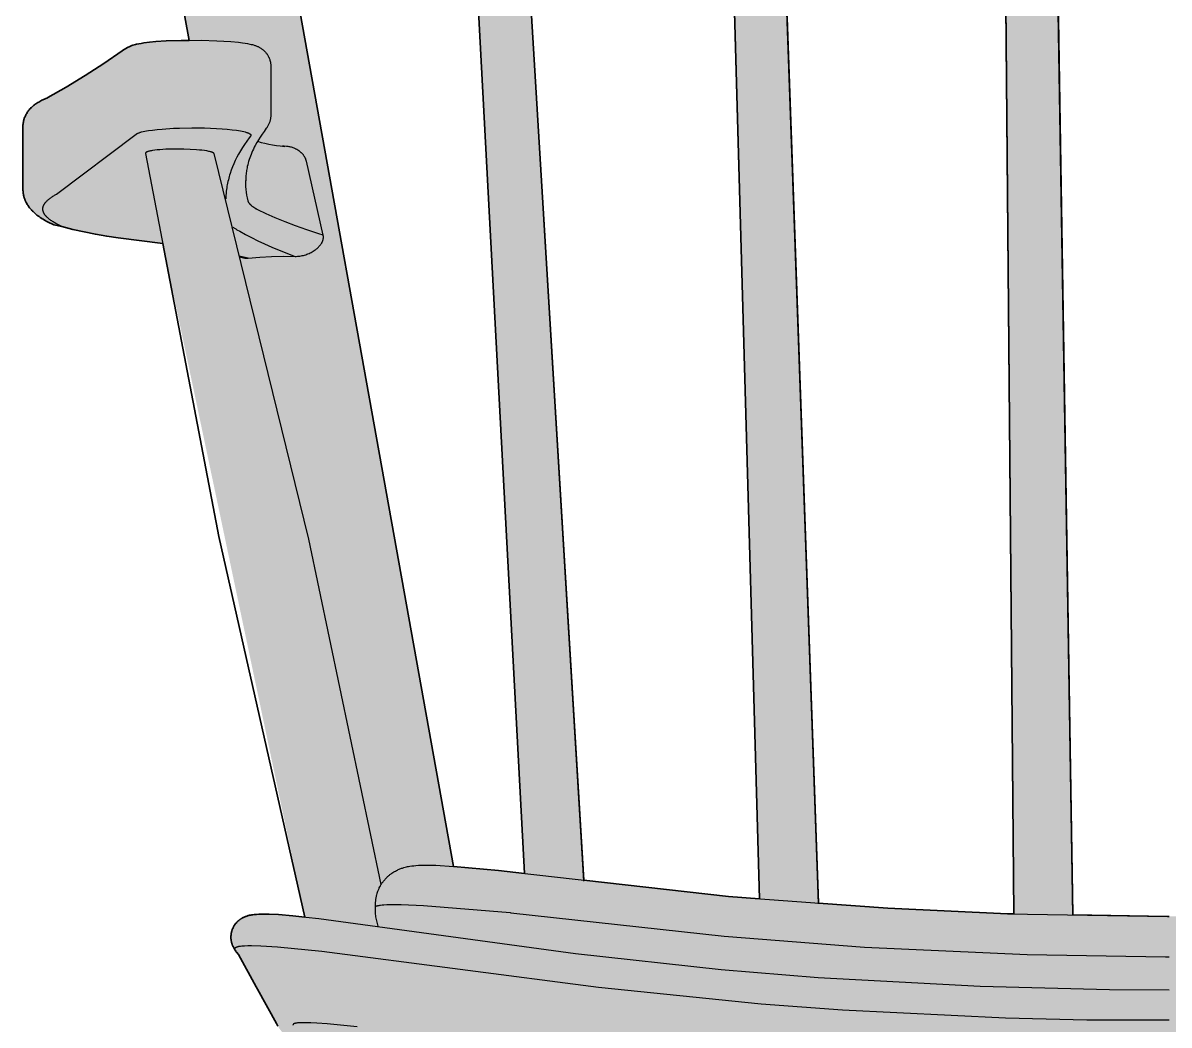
# Model space of a CAD drawing. Header units: millimetres. Extents: x 0 to 1796, y -889 to 872.
# Drawn here: x 119.2 to 407, y 435.8 to 687.4 of the extents above; entities that cross this region are included whole.
import ezdxf

# ---------------------------------------------------------------- set-up
doc = ezdxf.new("R2010")
doc.units = ezdxf.units.MM
doc.layers.add('Blocks', color=7, linetype='Continuous')
doc.layers.add('Blocks$Fill', color=7, linetype='Continuous', true_color=0xffffff)
doc.layers.add('Blocks$Inner', color=7, linetype='Continuous', lineweight=25, true_color=0x007f00)
doc.layers.add('Blocks$Outline', color=7, linetype='Continuous', lineweight=35, true_color=0xff3f3f)

# ---------------------------------------------------------------- blocks, each defined once
blk = doc.blocks.new('J-Series 42 Dining Chair Front')
at = {"layer": 'Blocks$Fill'}
h = blk.add_hatch(color=256, dxfattribs=at)
h.paths.add_polyline_path([(160.93, 683.06), (155.11, 682.9), (152.51, 682.73), (150.96, 682.58), (149.54, 682.4), (148.89, 682.3), (148.28, 682.19), (147.68, 682.07), (147.39, 682), (147.09, 681.92), (146.79, 681.83), (146.49, 681.73), (146.33, 681.68), (146.16, 681.62), (145.99, 681.55), (145.82, 681.47), (145.63, 681.38), (145.42, 681.28), (145.32, 681.22), (145.21, 681.16), (144.38, 680.66), (144.06, 680.45), (134.77, 674.23), (130, 671.32), (125.39, 668.67), (125.31, 668.64), (124.74, 668.4), (124.19, 668.14), (123.92, 668.01), (123.66, 667.87), (123.39, 667.73), (123.13, 667.58), (122.87, 667.42), (122.61, 667.25), (122.41, 667.12), (122.25, 667), (122.09, 666.89), (121.83, 666.68), (121.71, 666.58), (121.58, 666.47), (121.38, 666.29), (121.27, 666.19), (121.17, 666.09), (121.07, 665.98), (120.97, 665.88), (120.85, 665.75), (120.73, 665.61), (120.65, 665.51), (120.57, 665.41), (120.45, 665.25), (120.33, 665.08), (120.21, 664.91), (120.1, 664.73), (119.99, 664.54), (119.88, 664.35), (119.78, 664.15), (119.73, 664.04), (119.69, 663.94), (119.63, 663.79), (119.57, 663.65), (119.51, 663.5), (119.46, 663.34), (119.41, 663.19), (119.37, 663.03), (119.33, 662.87), (119.29, 662.71), (119.26, 662.54), (119.23, 662.37), (119.21, 662.21), (119.19, 662.04), (119.17, 661.88), (119.16, 661.73), (119.16, 661.57), (119.16, 661.42), (119.16, 645.5), (119.17, 645.32), (119.18, 645.16), (119.19, 645.02), (119.2, 644.88), (119.22, 644.73), (119.24, 644.58), (119.27, 644.44), (119.3, 644.29), (119.32, 644.15), (119.38, 643.93), (119.42, 643.76), (119.47, 643.6), (119.51, 643.46), (119.56, 643.33), (119.6, 643.2), (119.65, 643.07), (119.71, 642.93), (119.76, 642.81), (119.82, 642.68), (119.88, 642.54), (119.99, 642.31), (120.11, 642.1), (120.24, 641.87), (120.38, 641.66), (120.52, 641.45), (120.66, 641.25), (120.81, 641.05), (120.96, 640.86), (121.11, 640.68), (121.27, 640.5), (121.42, 640.33), (121.55, 640.2), (121.69, 640.06), (121.87, 639.89), (122.05, 639.72), (122.23, 639.56), (122.42, 639.41), (122.67, 639.2), (122.94, 639), (123.2, 638.8), (123.47, 638.61), (123.66, 638.49), (124.03, 638.25), (124.22, 638.13), (124.6, 637.91), (125.19, 637.58), (125.8, 637.26), (126.44, 636.96), (126.92, 636.74), (128.92, 636.36), (134.54, 634.95), (137.37, 634.37), (140.22, 633.88), (143.09, 633.47), (154.29, 632.03), (189.97, 462.94), (183.36, 463.54), (181.03, 463.65), (179.66, 463.67), (179.03, 463.67), (178.43, 463.65), (177.84, 463.62), (177.46, 463.59), (177.26, 463.57), (176.88, 463.52), (176.68, 463.49), (176.38, 463.44), (176.22, 463.41), (176.06, 463.37), (175.9, 463.34), (175.73, 463.29), (175.55, 463.24), (175.37, 463.18), (175.17, 463.11), (175.01, 463.05), (174.85, 462.99), (174.7, 462.93), (174.55, 462.85), (174.44, 462.8), (174.33, 462.74), (174.21, 462.68), (174.1, 462.61), (173.98, 462.54), (173.86, 462.46), (173.72, 462.36), (173.61, 462.29), (173.53, 462.23), (173.45, 462.16), (173.37, 462.1), (173.22, 461.97), (173.09, 461.85), (172.96, 461.72), (172.86, 461.62), (172.77, 461.51), (172.67, 461.4), (172.58, 461.29), (172.48, 461.17), (172.39, 461.04), (172.3, 460.91), (172.22, 460.78), (172.14, 460.65), (172.06, 460.51), (171.99, 460.38), (171.92, 460.24), (171.86, 460.1), (171.8, 459.96), (171.74, 459.81), (171.69, 459.67), (171.65, 459.55), (171.6, 459.38), (171.56, 459.22), (171.52, 459.05), (171.49, 458.93), (171.47, 458.81), (171.45, 458.69), (171.44, 458.56), (171.42, 458.38), (171.41, 458.2), (171.4, 458.07), (171.4, 457.93), (171.4, 457.8), (171.4, 457.67), (171.41, 457.5), (171.43, 457.34), (171.44, 457.27), (171.45, 457.14), (171.47, 457.02), (171.49, 456.9), (171.52, 456.78), (171.55, 456.64), (171.58, 456.51), (171.61, 456.39), (171.65, 456.28), (171.7, 456.11), (171.75, 455.98), (171.79, 455.87), (171.83, 455.76), (171.88, 455.65), (171.93, 455.54), (172.01, 455.37), (172.09, 455.22), (172.14, 455.11), (172.2, 455.01), (172.29, 454.86), (172.37, 454.73), (172.45, 454.61), (172.62, 454.37), (172.71, 454.23), (172.78, 454.14), (173.26, 453.53), (177.71, 445.41), (178.1, 444.8), (182.81, 436.23), (183.22, 435.51), (183.43, 435.16), (183.55, 434.98), (183.61, 434.9), (198.06, 415.72), (198.16, 415.59), (198.27, 415.47), (198.38, 415.35), (198.49, 415.23), (198.61, 415.12), (198.73, 415.01), (198.85, 414.91), (198.98, 414.81), (199.11, 414.72), (199.24, 414.63), (199.38, 414.54), (199.78, 414.31), (200.08, 414.15), (200.4, 413.99), (200.75, 413.83), (201.13, 413.66), (201.53, 413.48), (202.42, 413.13), (203.41, 412.76), (204.5, 412.38), (206.95, 411.58), (212, 410.12), (157.11, 0), (216.31, 0), (235.21, 147.46), (407.02, 144.7), (578.83, 147.46), (597.73, 0), (656.94, 0), (631.07, 215.73), (602.04, 410.12), (609.54, 412.38), (610.63, 412.76), (611.62, 413.13), (612.51, 413.48), (612.92, 413.66), (613.3, 413.83), (613.65, 413.99), (613.97, 414.15), (614.26, 414.31), (614.66, 414.54), (614.8, 414.63), (614.93, 414.72), (615.06, 414.81), (615.19, 414.91), (615.32, 415.01), (615.44, 415.12), (615.55, 415.23), (615.67, 415.35), (615.78, 415.47), (615.88, 415.59), (615.98, 415.72), (630.36, 434.81), (630.49, 434.98), (630.61, 435.16), (630.82, 435.51), (631.24, 436.23), (635.94, 444.8), (636.33, 445.41), (640.78, 453.53), (641.33, 454.23), (641.39, 454.33), (641.42, 454.37), (641.59, 454.61), (641.67, 454.73), (641.75, 454.86), (641.84, 455.01), (641.9, 455.11), (641.96, 455.22), (642.04, 455.37), (642.12, 455.54), (642.16, 455.65), (642.21, 455.76), (642.25, 455.87), (642.3, 455.98), (642.34, 456.11), (642.4, 456.28), (642.43, 456.39), (642.46, 456.51), (642.49, 456.64), (642.53, 456.78), (642.55, 456.9), (642.57, 457.02), (642.59, 457.14), (642.61, 457.27), (642.61, 457.34), (642.63, 457.5), (642.64, 457.67), (642.64, 457.8), (642.64, 457.93), (642.64, 458.07), (642.64, 458.2), (642.62, 458.38), (642.61, 458.56), (642.59, 458.69), (642.57, 458.81), (642.55, 458.93), (642.52, 459.05), (642.49, 459.22), (642.44, 459.38), (642.39, 459.55), (642.35, 459.67), (642.3, 459.81), (642.25, 459.96), (642.19, 460.1), (642.12, 460.24), (642.05, 460.38), (641.98, 460.51), (641.91, 460.65), (641.83, 460.78), (641.74, 460.91), (641.65, 461.04), (641.56, 461.17), (641.47, 461.29), (641.37, 461.4), (641.28, 461.51), (641.18, 461.62), (641.08, 461.72), (640.95, 461.85), (640.82, 461.97), (640.67, 462.1), (640.59, 462.16), (640.51, 462.23), (640.43, 462.29), (640.32, 462.36), (640.19, 462.46), (640.07, 462.54), (639.95, 462.61), (639.83, 462.68), (639.72, 462.74), (639.6, 462.8), (639.49, 462.85), (639.34, 462.93), (639.19, 462.99), (639.03, 463.05), (638.88, 463.11), (638.67, 463.18), (638.49, 463.24), (638.31, 463.29), (638.14, 463.34), (637.98, 463.37), (637.82, 463.41), (637.67, 463.44), (637.36, 463.49), (637.16, 463.52), (636.78, 463.57), (636.59, 463.59), (636.2, 463.62), (635.62, 463.65), (635.01, 463.67), (634.38, 463.67), (633.01, 463.65), (630.68, 463.54), (627.07, 463.25), (624.07, 462.94), (659.75, 632.03), (673.82, 633.88), (676.67, 634.37), (679.51, 634.95), (682.32, 635.61), (685.12, 636.36), (687.13, 636.74), (687.61, 636.96), (688.24, 637.26), (688.85, 637.58), (689.44, 637.91), (689.83, 638.13), (690.02, 638.25), (690.39, 638.49), (690.57, 638.61), (690.84, 638.8), (691.11, 639), (691.37, 639.2), (691.63, 639.41), (691.81, 639.56), (691.99, 639.72), (692.18, 639.89), (692.35, 640.06), (692.49, 640.2), (692.62, 640.33), (692.78, 640.5), (692.93, 640.68), (693.09, 640.86), (693.24, 641.05), (693.38, 641.25), (693.53, 641.45), (693.67, 641.66), (693.8, 641.87), (693.93, 642.1), (694.05, 642.31), (694.16, 642.54), (694.23, 642.68), (694.28, 642.81), (694.33, 642.93), (694.39, 643.07), (694.44, 643.2), (694.49, 643.33), (694.53, 643.46), (694.57, 643.6), (694.62, 643.76), (694.67, 643.93), (694.72, 644.15), (694.75, 644.29), (694.78, 644.44), (694.8, 644.58), (694.82, 644.73), (694.84, 644.88), (694.86, 645.02), (694.87, 645.16), (694.88, 645.32), (694.88, 645.5), (694.89, 645.68), (694.88, 661.57), (694.88, 661.73), (694.87, 661.88), (694.86, 662.04), (694.84, 662.21), (694.81, 662.37), (694.78, 662.54), (694.75, 662.71), (694.71, 662.87), (694.67, 663.03), (694.63, 663.19), (694.58, 663.34), (694.53, 663.5), (694.47, 663.65), (694.42, 663.79), (694.36, 663.94), (694.31, 664.04), (694.26, 664.15), (694.16, 664.35), (694.05, 664.54), (693.94, 664.73), (693.83, 664.91), (693.71, 665.08), (693.6, 665.25), (693.47, 665.41), (693.39, 665.51), (693.31, 665.61), (693.19, 665.75), (693.07, 665.88), (692.97, 665.98), (692.87, 666.09), (692.77, 666.19), (692.67, 666.29), (692.46, 666.47), (692.34, 666.58), (692.21, 666.68), (691.95, 666.89), (691.79, 667), (691.63, 667.12), (691.43, 667.25), (691.18, 667.42), (690.91, 667.58), (690.65, 667.73), (690.39, 667.87), (690.12, 668.01), (689.85, 668.14), (689.3, 668.4), (688.74, 668.64), (688.65, 668.67), (684.05, 671.32), (679.27, 674.23), (674.59, 677.28), (669.67, 680.66), (668.91, 681.11), (668.73, 681.22), (668.62, 681.28), (668.42, 681.38), (668.23, 681.47), (668.05, 681.55), (667.88, 681.62), (667.72, 681.68), (667.56, 681.73), (667.25, 681.83), (666.95, 681.92), (666.66, 682), (666.36, 682.07), (665.77, 682.19), (665.15, 682.3), (664.5, 682.4), (663.09, 682.58), (661.53, 682.73), (658.93, 682.9), (655.13, 683.05), (653.11, 683.06), (669.48, 772.15), (685.77, 864.48), (685.79, 864.64), (685.79, 864.67), (685.79, 864.69), (685.79, 864.71), (685.78, 864.73), (685.78, 864.76), (685.78, 864.78), (685.78, 864.8), (685.77, 864.83), (685.77, 864.85), (685.76, 864.87), (685.76, 864.9), (685.75, 864.92), (685.74, 864.95), (685.74, 864.97), (685.73, 864.99), (685.72, 865.02), (685.71, 865.04), (685.7, 865.07), (685.69, 865.09), (685.68, 865.11), (685.66, 865.16), (685.63, 865.21), (685.61, 865.26), (685.58, 865.31), (685.55, 865.36), (685.51, 865.41), (685.48, 865.46), (685.44, 865.51), (685.4, 865.56), (685.36, 865.61), (685.31, 865.66), (685.27, 865.72), (685.22, 865.77), (685.17, 865.82), (685.12, 865.87), (685.06, 865.92), (684.95, 866.03), (684.83, 866.13), (684.7, 866.24), (684.56, 866.34), (684.41, 866.45), (684.26, 866.56), (684.1, 866.66), (683.85, 866.82), (683.59, 866.97), (683.59, 866.97), (683.29, 867.14), (681.58, 868.04), (680.55, 868.53), (679.5, 868.98), (678.44, 869.4), (677.36, 869.78), (676.28, 870.13), (675.18, 870.45), (674.07, 870.72), (672.96, 870.96), (671.84, 871.17), (670.67, 871.34), (669.5, 871.47), (668.33, 871.57), (667.15, 871.62), (665.97, 871.63), (664.8, 871.61), (663.62, 871.54), (662.45, 871.44), (661.28, 871.3), (660.12, 871.11), (659.86, 871.07), (659.61, 871.01), (659.42, 870.97), (659.23, 870.92), (659.06, 870.87), (658.89, 870.82), (658.72, 870.77), (658.57, 870.71), (658.42, 870.65), (658.29, 870.59), (658.22, 870.56), (658.16, 870.53), (658.09, 870.5), (658.03, 870.47), (657.98, 870.43), (657.92, 870.4), (657.87, 870.37), (657.81, 870.33), (657.76, 870.3), (657.72, 870.26), (657.67, 870.22), (657.63, 870.19), (657.59, 870.15), (657.55, 870.11), (657.51, 870.07), (657.49, 870.05), (657.47, 870.03), (657.45, 870), (657.42, 869.97), (657.4, 869.94), (657.38, 869.91), (657.36, 869.88), (657.34, 869.85), (657.32, 869.82), (657.3, 869.79), (657.3, 869.77), (657.29, 869.76), (657.28, 869.74), (657.27, 869.72), (657.27, 869.71), (657.26, 869.69), (657.26, 869.67), (657.25, 869.66), (657.24, 869.64), (657.24, 869.62), (657.23, 869.61), (657.23, 869.59), (657.23, 869.58), (657.22, 869.56), (657.22, 869.54), (654.67, 855.08), (610.7, 845.03), (585.83, 840.48), (560.42, 836.58), (531.36, 832.95), (508.77, 830.69), (482.89, 828.7), (457.21, 827.31), (432.16, 826.51), (407.02, 826.24), (407.02, 826.24), (407.02, 826.24), (356.83, 827.31), (331.15, 828.7), (305.27, 830.69), (282.68, 832.95), (253.62, 836.58), (228.21, 840.48), (203.34, 845.03), (179.21, 850.2), (159.38, 855.08), (156.82, 869.56), (156.82, 869.58), (156.81, 869.59), (156.81, 869.61), (156.8, 869.62), (156.8, 869.64), (156.79, 869.66), (156.79, 869.67), (156.78, 869.69), (156.78, 869.71), (156.77, 869.72), (156.76, 869.74), (156.75, 869.76), (156.75, 869.77), (156.74, 869.79), (156.72, 869.82), (156.7, 869.85), (156.69, 869.88), (156.66, 869.91), (156.64, 869.94), (156.62, 869.97), (156.6, 870), (156.57, 870.03), (156.55, 870.05), (156.53, 870.07), (156.5, 870.11), (156.46, 870.15), (156.42, 870.19), (156.37, 870.22), (156.33, 870.26), (156.28, 870.3), (156.23, 870.33), (156.18, 870.37), (156.12, 870.4), (156.07, 870.43), (156.01, 870.47), (155.95, 870.5), (155.89, 870.53), (155.82, 870.56), (155.76, 870.59), (155.62, 870.65), (155.47, 870.71), (155.32, 870.77), (155.16, 870.82), (154.99, 870.87), (154.81, 870.92), (154.62, 870.97), (154.43, 871.01), (154.18, 871.07), (153.92, 871.11), (152.76, 871.3), (151.59, 871.44), (150.42, 871.54), (149.24, 871.61), (148.07, 871.63), (146.89, 871.62), (145.71, 871.57), (144.54, 871.47), (143.37, 871.34), (142.21, 871.17), (141.08, 870.96), (139.97, 870.72), (138.86, 870.45), (137.76, 870.13), (136.68, 869.78), (135.6, 869.4), (134.54, 868.98), (133.5, 868.53), (132.46, 868.04), (131.45, 867.52), (130.76, 867.14), (130.45, 866.97), (129.94, 866.66), (129.78, 866.56), (129.63, 866.45), (129.48, 866.34), (129.34, 866.24), (129.21, 866.13), (129.09, 866.03), (128.98, 865.92), (128.92, 865.87), (128.87, 865.82), (128.82, 865.77), (128.77, 865.72), (128.73, 865.66), (128.68, 865.61), (128.64, 865.56), (128.6, 865.51), (128.57, 865.46), (128.53, 865.41), (128.5, 865.36), (128.46, 865.31), (128.44, 865.26), (128.41, 865.21), (128.38, 865.16), (128.36, 865.11), (128.35, 865.09), (128.34, 865.07), (128.33, 865.04), (128.32, 865.02), (128.31, 864.99), (128.31, 864.97), (128.3, 864.95), (128.29, 864.92), (128.29, 864.9), (128.28, 864.87), (128.28, 864.85), (128.27, 864.83), (128.27, 864.8), (128.26, 864.78), (128.26, 864.76), (128.26, 864.73), (128.26, 864.71), (128.26, 864.69), (128.25, 864.67), (128.25, 864.64), (128.27, 864.48), (144.57, 772.15)], flags=0)
h.paths.add_polyline_path([(407.02, 389.46), (456.19, 390.58), (488.9, 392.83), (521.52, 396.19), (554.03, 400.67), (576.87, 164.71), (407.02, 167.39), (237.18, 164.71), (260.01, 400.67), (325.14, 392.83), (357.85, 390.58), (390.62, 389.46)], flags=0)
h.paths.add_polyline_path([(585.81, 790.9), (625.64, 798.34), (645.44, 802.78), (586.77, 475.66), (568.9, 473.86)], flags=0)
h.paths.add_polyline_path([(518.78, 782.27), (573.2, 788.92), (554.01, 472.19), (517.68, 468.12), (509.89, 467.54)], flags=0)
h.paths.add_polyline_path([(448.78, 777.71), (506.22, 781.13), (495.04, 466.44), (447.57, 463.77), (446.03, 463.75)], flags=0)
h.paths.add_polyline_path([(377.79, 777.34), (407.02, 776.98), (436.26, 777.34), (431.2, 463.5), (407.02, 463.11), (382.84, 463.5)], flags=0)
h.paths.add_polyline_path([(365.26, 777.71), (368.01, 463.75), (336.39, 465.14), (319, 466.44), (307.82, 781.13)], flags=0)
h.paths.add_polyline_path([(240.84, 788.92), (295.26, 782.27), (304.15, 467.54), (296.36, 468.12), (260.04, 472.19)], flags=0)
h.paths.add_polyline_path([(227.27, 475.66), (168.61, 802.78), (208.3, 794.37), (228.23, 790.9), (245.14, 473.86)], flags=0)
at = {"layer": 'Blocks$Inner'}
for points in [[(160.93, 683.05), (144.57, 772.15)], [(173.12, 777.19), (227.27, 475.66)], [(260.05, 471.98), (240.75, 790.45)], [(228.23, 790.93), (245.14, 473.83)], [(319.01, 466.28), (307.78, 782.08)], [(295.26, 782.37), (304.16, 467.44)], [(382.84, 463.34), (377.78, 777.88)], [(365.26, 777.98), (368.01, 463.72)], [(128.92, 636.36), (126.92, 636.74), (126.44, 636.96), (125.8, 637.26), (125.19, 637.58), (124.6, 637.91), (124.22, 638.13), (124.03, 638.25), (123.66, 638.49), (123.47, 638.61), (123.2, 638.8), (122.94, 639), (122.67, 639.2), (122.42, 639.41), (122.23, 639.56), (122.05, 639.72), (121.87, 639.89), (121.69, 640.06), (121.55, 640.2), (121.42, 640.33), (121.27, 640.5), (121.11, 640.68), (120.96, 640.86), (120.81, 641.05), (120.66, 641.25), (120.52, 641.45), (120.38, 641.66), (120.24, 641.87), (120.11, 642.1), (119.99, 642.31), (119.88, 642.54), (119.82, 642.68), (119.76, 642.81), (119.71, 642.93), (119.65, 643.07), (119.6, 643.2), (119.56, 643.33), (119.51, 643.46), (119.47, 643.6), (119.42, 643.76), (119.38, 643.93), (119.32, 644.15), (119.3, 644.29), (119.27, 644.44), (119.24, 644.58), (119.22, 644.73), (119.2, 644.88), (119.19, 645.02), (119.18, 645.16), (119.17, 645.32), (119.16, 645.5), (119.16, 645.68), (119.16, 661.42), (119.16, 661.57), (119.16, 661.73), (119.17, 661.88), (119.19, 662.04), (119.21, 662.21), (119.23, 662.37), (119.26, 662.54), (119.29, 662.71), (119.33, 662.87), (119.37, 663.03), (119.41, 663.19), (119.46, 663.34), (119.51, 663.5), (119.57, 663.65), (119.63, 663.79), (119.69, 663.94), (119.73, 664.04), (119.78, 664.15), (119.88, 664.35), (119.99, 664.54), (120.1, 664.73), (120.21, 664.91), (120.33, 665.08), (120.45, 665.25), (120.57, 665.41), (120.65, 665.51), (120.73, 665.61), (120.85, 665.75), (120.97, 665.88), (121.07, 665.98), (121.17, 666.09), (121.27, 666.19), (121.38, 666.29), (121.58, 666.47), (121.71, 666.58), (121.83, 666.68), (122.09, 666.89), (122.25, 667), (122.41, 667.12), (122.61, 667.25), (122.87, 667.42), (123.13, 667.58), (123.39, 667.73), (123.66, 667.87), (123.92, 668.01), (124.19, 668.14), (124.74, 668.4), (125.31, 668.64), (125.39, 668.67), (130, 671.32), (134.77, 674.23), (139.46, 677.28), (144.06, 680.45), (144.38, 680.66), (145.13, 681.11), (145.21, 681.16), (145.32, 681.22), (145.42, 681.28), (145.63, 681.38), (145.82, 681.47), (145.99, 681.55), (146.16, 681.62), (146.33, 681.68), (146.49, 681.73), (146.79, 681.83), (147.09, 681.92), (147.39, 682), (147.68, 682.07), (148.28, 682.19), (148.89, 682.3), (149.54, 682.4), (150.96, 682.58), (152.51, 682.73), (155.11, 682.9), (158.92, 683.05), (163.93, 683.08), (167.82, 682.97), (169.65, 682.88), (171.35, 682.77), (173.27, 682.59), (174.32, 682.46), (174.97, 682.36), (175.59, 682.25), (176.18, 682.13), (176.48, 682.06), (176.78, 681.99), (177.08, 681.9), (177.39, 681.8), (177.55, 681.75), (177.72, 681.68), (177.89, 681.61), (178.07, 681.54), (178.2, 681.48), (178.33, 681.41), (178.47, 681.34), (178.61, 681.26), (178.76, 681.18), (178.92, 681.08), (179.08, 680.97), (179.24, 680.86), (179.35, 680.78), (179.46, 680.69), (179.55, 680.61), (179.64, 680.53), (179.74, 680.44), (179.83, 680.36), (179.95, 680.23), (180.08, 680.09), (180.2, 679.96), (180.31, 679.81), (180.42, 679.67), (180.47, 679.59), (180.53, 679.51), (180.58, 679.43), (180.64, 679.34), (180.72, 679.19), (180.79, 679.07), (180.85, 678.95), (180.9, 678.86), (180.94, 678.76), (180.99, 678.66), (181.03, 678.56), (181.08, 678.42), (181.13, 678.28), (181.17, 678.15), (181.21, 678.03), (181.24, 677.9), (181.27, 677.77), (181.3, 677.63), (181.33, 677.5), (181.35, 677.36), (181.36, 677.22), (181.38, 677.08), (181.39, 676.93), (181.4, 676.79), (181.4, 676.64), (181.4, 664.21)], [(181.4, 664.21), (181.39, 664.03), (181.38, 663.84), (181.37, 663.66), (181.35, 663.48), (181.32, 663.3), (181.28, 663.12), (181.24, 662.94), (181.19, 662.76), (181.14, 662.59), (181.08, 662.42), (181.02, 662.24), (180.95, 662.08), (180.87, 661.91), (180.79, 661.75), (180.7, 661.59), (180.6, 661.43), (180.51, 661.28), (180.4, 661.13), (180.29, 660.98), (179.71, 660.2), (179.21, 659.49), (178.74, 658.78), (178.3, 658.08), (177.89, 657.38), (177.51, 656.69), (177.27, 656.23), (177.05, 655.78), (176.84, 655.33), (176.64, 654.88), (176.46, 654.43), (176.28, 653.99), (176.12, 653.55), (175.98, 653.11), (175.84, 652.67), (175.74, 652.31), (175.61, 651.8), (175.51, 651.37), (175.44, 651.05), (175.38, 650.73), (175.32, 650.41), (175.27, 650.1), (175.23, 649.78), (175.2, 649.46), (175.17, 649.14), (175.13, 648.62), (175.11, 648.2), (175.11, 647.77), (175.11, 647.8)], [(154.29, 632.03), (143.09, 633.47), (140.22, 633.88), (137.37, 634.37), (134.54, 634.95), (131.72, 635.61), (128.92, 636.36), (128.39, 636.6), (127.89, 636.85), (127.42, 637.1), (126.98, 637.35), (126.78, 637.47), (126.58, 637.59), (126.39, 637.72), (126.2, 637.84), (126.03, 637.97), (125.86, 638.09), (125.7, 638.22), (125.55, 638.35), (125.4, 638.47), (125.27, 638.6), (125.14, 638.72), (125.02, 638.85), (124.96, 638.91), (124.9, 638.98), (124.85, 639.04), (124.8, 639.1), (124.75, 639.17), (124.7, 639.23), (124.66, 639.3), (124.61, 639.36), (124.57, 639.42), (124.53, 639.49), (124.49, 639.55), (124.46, 639.61), (124.42, 639.68), (124.39, 639.74), (124.36, 639.8), (124.33, 639.87), (124.31, 639.93), (124.29, 639.99), (124.26, 640.06), (124.24, 640.12), (124.23, 640.18), (124.21, 640.25), (124.2, 640.31), (124.19, 640.37), (124.18, 640.44), (124.17, 640.5), (124.16, 640.57), (124.16, 640.63), (124.16, 640.69), (124.16, 640.76), (124.16, 640.82), (124.16, 640.88), (124.17, 640.95), (124.18, 641.01), (124.19, 641.07), (124.2, 641.14), (124.21, 641.2), (124.23, 641.27), (124.25, 641.33), (124.27, 641.39), (124.29, 641.46), (124.32, 641.52), (124.34, 641.58), (124.37, 641.65), (124.4, 641.71), (124.43, 641.78), (124.47, 641.84), (124.5, 641.9), (124.54, 641.97), (124.58, 642.03), (124.62, 642.09), (124.67, 642.16), (124.71, 642.22), (124.76, 642.28), (124.81, 642.35), (124.86, 642.41), (124.92, 642.47), (124.97, 642.54), (125.09, 642.66), (125.21, 642.79), (125.35, 642.91), (125.49, 643.04), (125.64, 643.17), (125.79, 643.29), (125.96, 643.42), (126.13, 643.54), (126.31, 643.67), (126.5, 643.79), (126.7, 643.92), (126.9, 644.04), (127.11, 644.17), (127.56, 644.41), (147.62, 659.49), (147.71, 659.56), (147.75, 659.59), (147.79, 659.61), (147.82, 659.64), (147.87, 659.66), (147.91, 659.68), (147.96, 659.71), (148.01, 659.73), (148.06, 659.76), (148.11, 659.78), (148.23, 659.83), (148.36, 659.87), (148.5, 659.92), (148.64, 659.97), (148.8, 660.01), (148.97, 660.06), (149.34, 660.15), (149.75, 660.24), (150.19, 660.32), (150.67, 660.4), (151.71, 660.55), (152.88, 660.69), (154.17, 660.8), (156.98, 660.98), (158.5, 661.04), (161.61, 661.1), (164.75, 661.06), (167.76, 660.94), (169.16, 660.85), (170.48, 660.74), (171.71, 660.61), (172.81, 660.47), (173.31, 660.39), (173.78, 660.31), (174.22, 660.23), (174.62, 660.14), (174.98, 660.05), (175.14, 660), (175.3, 659.96), (175.44, 659.91), (175.58, 659.86), (175.7, 659.82), (175.82, 659.77), (175.87, 659.74), (175.92, 659.72), (175.97, 659.69), (176.02, 659.67), (176.06, 659.64), (176.1, 659.62), (176.14, 659.59), (176.16, 659.58), (176.18, 659.57), (176.2, 659.56), (176.21, 659.55), (176.23, 659.53), (176.24, 659.52), (176.26, 659.51), (176.27, 659.5), (176.28, 659.48), (176.29, 659.47), (176.31, 659.46), (176.32, 659.45), (176.33, 659.43), (176.34, 659.42), (176.34, 659.41), (176.34, 659.41), (176.35, 659.4), (176.35, 659.4), (176.36, 659.39), (176.36, 659.38), (176.36, 659.38), (176.37, 659.37), (176.37, 659.36), (176.37, 659.36), (176.38, 659.35), (176.38, 659.35), (176.38, 659.34), (176.38, 659.33), (176.38, 659.33), (176.39, 659.32), (176.39, 659.31), (176.39, 659.31), (176.39, 659.3), (176.39, 659.3), (176.39, 659.29), (176.39, 659.28), (176.4, 659.28), (176.4, 659.27), (176.4, 659.26), (176.4, 659.26), (176.4, 659.25), (176.4, 659.24), (176.4, 659.24), (176.4, 659.23), (176.4, 659.23), (176.4, 659.22), (176.39, 659.21), (176.39, 659.21), (176.39, 659.2), (176.39, 659.19), (176.39, 659.19), (176.39, 659.18), (176.39, 659.18), (176.38, 659.17), (176.38, 659.16), (176.38, 659.16), (176.38, 659.15), (176.37, 659.14), (176.37, 659.14), (176.37, 659.13), (176.36, 659.13), (176.36, 659.12), (176.35, 659.11), (176.35, 659.09), (176.34, 659.08), (176.33, 659.07), (176.31, 659.04), (175.95, 658.56), (175.36, 657.75), (174.81, 656.95), (174.28, 656.14), (173.79, 655.33), (173.33, 654.52), (172.9, 653.71), (172.5, 652.9), (172.13, 652.09), (171.79, 651.28), (171.48, 650.47), (171.21, 649.65), (171.08, 649.25), (170.96, 648.84), (170.85, 648.44), (170.75, 648.03), (170.65, 647.63), (170.57, 647.22), (170.49, 646.81), (170.41, 646.41), (170.35, 646), (170.29, 645.6), (170.24, 645.19), (170.2, 644.79), (170.14, 644.04), (170.11, 643.3)], [(171.96, 636.14), (172.12, 636.02), (172.29, 635.9), (172.44, 635.8), (172.59, 635.7), (172.92, 635.5), (173.61, 635.11), (175.05, 634.32), (176.57, 633.53), (178.18, 632.74), (179.86, 631.95), (181.64, 631.17), (183.5, 630.38), (187.51, 628.82), (187.81, 628.83), (188.11, 628.84), (188.41, 628.87), (188.71, 628.91), (189.01, 628.95), (189.3, 629.01), (189.6, 629.08), (189.89, 629.15), (190.18, 629.24), (190.46, 629.34), (190.75, 629.45), (191.02, 629.56), (191.3, 629.69), (191.57, 629.83), (191.83, 629.97), (192.09, 630.13), (192.34, 630.29), (192.59, 630.46), (192.7, 630.55), (192.81, 630.63), (192.92, 630.72), (193.02, 630.81), (193.12, 630.89), (193.22, 630.98), (193.32, 631.07), (193.41, 631.16), (193.5, 631.26), (193.59, 631.35), (193.67, 631.45), (193.76, 631.54), (193.84, 631.64), (193.92, 631.75), (193.99, 631.85), (194.07, 631.95), (194.14, 632.06), (194.2, 632.17), (194.27, 632.29), (194.3, 632.35), (194.33, 632.41), (194.36, 632.47), (194.38, 632.53), (194.41, 632.59), (194.43, 632.65), (194.46, 632.72), (194.48, 632.78), (194.5, 632.85), (194.52, 632.91), (194.54, 632.98), (194.56, 633.05), (194.58, 633.12), (194.59, 633.19), (194.6, 633.27), (194.61, 633.34), (194.62, 633.42), (194.62, 633.49), (194.63, 633.57), (194.63, 633.65), (194.62, 633.74), (194.62, 633.82), (194.61, 633.9), (194.6, 633.99), (194.59, 634.07), (194.57, 634.16), (190.35, 652.74), (190.32, 652.85), (190.29, 652.96), (190.25, 653.07), (190.21, 653.18), (190.17, 653.29), (190.12, 653.4), (190.07, 653.5), (190.02, 653.61), (189.97, 653.71), (189.91, 653.81), (189.85, 653.91), (189.79, 654.01), (189.72, 654.1), (189.66, 654.2), (189.59, 654.29), (189.52, 654.37), (189.44, 654.46), (189.37, 654.55), (189.29, 654.63), (189.22, 654.71), (189.14, 654.79), (189.06, 654.86), (188.98, 654.94), (188.89, 655.01), (188.81, 655.08), (188.73, 655.15), (188.64, 655.21), (188.55, 655.28), (188.47, 655.34), (188.38, 655.4), (188.29, 655.46), (188.2, 655.52), (188.1, 655.58), (188.01, 655.63), (187.92, 655.68), (187.82, 655.73), (187.73, 655.78), (187.63, 655.83), (187.44, 655.92), (187.24, 656), (187.04, 656.08), (186.84, 656.14), (186.64, 656.21), (186.43, 656.26), (186.23, 656.31), (186.01, 656.35), (185.8, 656.39), (185.69, 656.4), (185.57, 656.42), (185.45, 656.43), (185.34, 656.44), (184.81, 656.48), (184.73, 656.49), (184.39, 656.5), (184.93, 656.45)], [(178.08, 657.72), (179.01, 657.45), (179.95, 657.21), (180.9, 657), (181.85, 656.82), (182.81, 656.68), (183.77, 656.57), (184.73, 656.49)], [(209.14, 471.13), (190.93, 557.79), (167.16, 654.61), (167.16, 654.61), (167.16, 654.62), (167.15, 654.62), (167.15, 654.63), (167.15, 654.63), (167.15, 654.63), (167.15, 654.64), (167.15, 654.64), (167.14, 654.65), (167.14, 654.65), (167.14, 654.65), (167.14, 654.66), (167.14, 654.66), (167.13, 654.66), (167.13, 654.67), (167.13, 654.68), (167.12, 654.68), (167.11, 654.69), (167.11, 654.7), (167.1, 654.71), (167.1, 654.71), (167.09, 654.72), (167.08, 654.73), (167.07, 654.73), (167.07, 654.74), (167.06, 654.75), (167.05, 654.76), (167.04, 654.76), (167.03, 654.77), (167.01, 654.78), (166.99, 654.8), (166.97, 654.81), (166.94, 654.83), (166.92, 654.84), (166.89, 654.85), (166.86, 654.87), (166.83, 654.88), (166.8, 654.9), (166.74, 654.92), (166.67, 654.95), (166.59, 654.98), (166.51, 655), (166.43, 655.03), (166.25, 655.08), (166.04, 655.14), (165.82, 655.19), (165.58, 655.23), (165.32, 655.28), (164.76, 655.37), (164.13, 655.45), (163.47, 655.52), (162.76, 655.59), (161.2, 655.69), (159.53, 655.75), (158.06, 655.77), (156.66, 655.76), (155.06, 655.7), (153.57, 655.6), (152.9, 655.54), (152.29, 655.47), (151.73, 655.39), (151.47, 655.34), (151.24, 655.3), (151.02, 655.25), (150.82, 655.2), (150.64, 655.15), (150.56, 655.13), (150.49, 655.1), (150.42, 655.08), (150.35, 655.05), (150.29, 655.03), (150.26, 655.01), (150.23, 655), (150.21, 654.99), (150.18, 654.98), (150.16, 654.96), (150.13, 654.95), (150.11, 654.94), (150.09, 654.92), (150.08, 654.91), (150.07, 654.9), (150.06, 654.9), (150.05, 654.89), (150.04, 654.88), (150.04, 654.88), (150.03, 654.87), (150.02, 654.86), (150.02, 654.86), (150.01, 654.85), (150.01, 654.85), (150, 654.84), (150, 654.83), (149.99, 654.83), (149.99, 654.82), (149.98, 654.81), (149.98, 654.81), (149.97, 654.8), (149.97, 654.8), (149.97, 654.79), (149.97, 654.79), (149.97, 654.79), (149.96, 654.78), (149.96, 654.78), (149.96, 654.78), (149.96, 654.77), (149.96, 654.77), (149.96, 654.77), (149.96, 654.76), (149.96, 654.76), (149.96, 654.76), (149.96, 654.75), (149.95, 654.75), (149.95, 654.75), (149.95, 654.74), (149.95, 654.74), (149.95, 654.74), (149.95, 654.74), (149.95, 654.73), (149.95, 654.73), (149.95, 654.73), (149.95, 654.72), (149.95, 654.72), (149.95, 654.72), (149.95, 654.71), (149.95, 654.71), (149.95, 654.71), (149.95, 654.7), (149.95, 654.7), (149.95, 654.7), (149.95, 654.69), (168.37, 558.5), (189.97, 462.94)], [(194.57, 634.16), (193.46, 634.5), (190.44, 635.52), (187.61, 636.53), (184.98, 637.53), (182.53, 638.52), (180.25, 639.51), (178.13, 640.51), (178, 640.57), (177.88, 640.64), (177.75, 640.71), (177.63, 640.78), (177.4, 640.93), (177.18, 641.07), (176.98, 641.22), (176.88, 641.29), (176.78, 641.37), (176.69, 641.44), (176.61, 641.52), (176.52, 641.59), (176.45, 641.66), (176.37, 641.73), (176.3, 641.81), (176.23, 641.88), (176.17, 641.95), (176.11, 642.02), (176.05, 642.09), (176, 642.16), (175.95, 642.23), (175.93, 642.27), (175.9, 642.3), (175.88, 642.34), (175.86, 642.37), (175.84, 642.41), (175.82, 642.44), (175.81, 642.47), (175.79, 642.51), (175.78, 642.54), (175.76, 642.58), (175.75, 642.61), (175.73, 642.65), (175.72, 642.68), (175.71, 642.72), (175.7, 642.75), (175.69, 642.79), (175.54, 643.49), (175.41, 644.2), (175.3, 644.91), (175.22, 645.62), (175.16, 646.34), (175.12, 647.05), (175.11, 647.77), (175.11, 647.84)], [(175.77, 628.38), (173.48, 628.85)], [(173.52, 628.7), (174.91, 628.41), (175.77, 628.38), (178.7, 628.63), (181.63, 628.79), (184.57, 628.85), (187.51, 628.82)], [(208.41, 460.64), (208.23, 461.29), (208.23, 461.28), (208.12, 461.62), (208.03, 461.96), (207.95, 462.31), (207.88, 462.65), (207.83, 463), (207.78, 463.35), (207.75, 463.7), (207.73, 464.06), (207.72, 464.41), (207.72, 466.14), (207.73, 466.36), (207.73, 466.58), (207.74, 466.76), (207.76, 466.94), (207.77, 467.13), (207.8, 467.32), (207.82, 467.52), (207.85, 467.71), (207.89, 467.91), (207.93, 468.11), (207.98, 468.32), (208.03, 468.53), (208.11, 468.82), (208.15, 468.96), (208.22, 469.18), (208.3, 469.4), (208.38, 469.61), (208.51, 469.92), (208.59, 470.11), (208.66, 470.24), (208.79, 470.52), (208.86, 470.65), (208.98, 470.85), (209.09, 471.05), (209.22, 471.25), (209.34, 471.44), (209.47, 471.62), (209.6, 471.8), (209.74, 471.98), (209.88, 472.15), (210.02, 472.32), (210.17, 472.49), (210.32, 472.65), (210.47, 472.81), (210.61, 472.95), (210.75, 473.08), (210.89, 473.21), (211.06, 473.36), (211.21, 473.48), (211.35, 473.6), (211.5, 473.71), (211.65, 473.82), (211.79, 473.92), (212.07, 474.11), (212.34, 474.28), (212.48, 474.36), (212.73, 474.5), (212.97, 474.63), (213.21, 474.75), (213.43, 474.85), (213.65, 474.94), (213.86, 475.03), (214.06, 475.11), (214.26, 475.18), (214.45, 475.24), (214.79, 475.35), (215.13, 475.45), (215.49, 475.54), (215.75, 475.59), (216.03, 475.65), (216.3, 475.7), (216.83, 475.78), (217.33, 475.84), (217.81, 475.89), (218.52, 475.94), (219.48, 475.97), (220.71, 475.98), (222.86, 475.93), (227.27, 475.66), (238.58, 474.59), (296.36, 468.12), (336.39, 465.14), (366.47, 463.77), (406.61, 463.1), (407.02, 463.11)], [(172.79, 454.13), (172.45, 454.61), (172.37, 454.73), (172.29, 454.86), (172.2, 455.01), (172.14, 455.11), (172.09, 455.22), (172.01, 455.37), (171.93, 455.54), (171.88, 455.65), (171.83, 455.76), (171.79, 455.87), (171.75, 455.98), (171.7, 456.11), (171.65, 456.28), (171.61, 456.39), (171.58, 456.51), (171.55, 456.64), (171.52, 456.78), (171.49, 456.9), (171.47, 457.02), (171.45, 457.14), (171.44, 457.27), (171.43, 457.34), (171.41, 457.5), (171.4, 457.67), (171.4, 457.8), (171.4, 457.93), (171.4, 458.07), (171.41, 458.2), (171.42, 458.38), (171.44, 458.56), (171.45, 458.69), (171.47, 458.81), (171.49, 458.93), (171.52, 459.05), (171.56, 459.22), (171.6, 459.38), (171.65, 459.55), (171.69, 459.67), (171.74, 459.81), (171.8, 459.96), (171.86, 460.1), (171.92, 460.24), (171.99, 460.38), (172.06, 460.51), (172.14, 460.65), (172.22, 460.78), (172.3, 460.91), (172.39, 461.04), (172.48, 461.17), (172.58, 461.29), (172.67, 461.4), (172.77, 461.51), (172.86, 461.62), (172.96, 461.72), (173.09, 461.85), (173.22, 461.97), (173.37, 462.1), (173.45, 462.16), (173.53, 462.23), (173.61, 462.29), (173.72, 462.36), (173.86, 462.46), (173.98, 462.54), (174.1, 462.61), (174.21, 462.68), (174.33, 462.74), (174.44, 462.8), (174.55, 462.85), (174.7, 462.93), (174.85, 462.99), (175.01, 463.05), (175.17, 463.11), (175.37, 463.18), (175.55, 463.24), (175.73, 463.29), (175.9, 463.34), (176.06, 463.37), (176.22, 463.41), (176.38, 463.44), (176.68, 463.49), (176.88, 463.52), (177.26, 463.57), (177.46, 463.59), (177.84, 463.62), (178.43, 463.65), (179.03, 463.67), (179.66, 463.67), (181.03, 463.65), (183.36, 463.54), (186.98, 463.25), (193.51, 462.57), (257.96, 453.75), (294.52, 449.8), (318.9, 447.79), (359.56, 445.55), (392.09, 444.73), (407.02, 444.69)], [(207.72, 465.62), (207.78, 465.64), (207.85, 465.67), (207.91, 465.69), (207.98, 465.72), (208.05, 465.74), (208.11, 465.76), (208.18, 465.78), (208.33, 465.81), (208.48, 465.85), (208.64, 465.88), (208.81, 465.9), (208.98, 465.93), (209.37, 465.97), (209.8, 466.01), (210.52, 466.05), (211.85, 466.08), (214.14, 466.05), (219.79, 465.8), (241.57, 464.04), (241.71, 464.03), (295.25, 458.15), (330.5, 455.4), (371.37, 453.5), (406.13, 452.98), (407.02, 452.99)], [(183.22, 435.51), (182.81, 436.23), (178.1, 444.8), (177.71, 445.41), (173.26, 453.53), (172.79, 454.13), (172.78, 454.14), (172.71, 454.23), (172.65, 454.33), (172.62, 454.37), (172.59, 454.42), (172.56, 454.46), (172.54, 454.51), (172.51, 454.55), (172.5, 454.58), (172.49, 454.6), (172.48, 454.62), (172.47, 454.64), (172.46, 454.67), (172.45, 454.69), (172.45, 454.71), (172.44, 454.73), (172.43, 454.75), (172.43, 454.78), (172.42, 454.8), (172.42, 454.82), (172.42, 454.84), (172.41, 454.85), (172.41, 454.86), (172.41, 454.87), (172.41, 454.89), (172.41, 454.9), (172.41, 454.91), (172.41, 454.92), (172.41, 454.93), (172.41, 454.94), (172.41, 454.96), (172.41, 454.97), (172.41, 454.98), (172.42, 454.99), (172.42, 455), (172.42, 455.01), (172.42, 455.03), (172.43, 455.04), (172.43, 455.05), (172.43, 455.06), (172.44, 455.07), (172.44, 455.08), (172.45, 455.09), (172.45, 455.1), (172.46, 455.11), (172.46, 455.13), (172.47, 455.14), (172.47, 455.15), (172.48, 455.16), (172.49, 455.17), (172.49, 455.18), (172.5, 455.19), (172.51, 455.2), (172.52, 455.21), (172.53, 455.22), (172.54, 455.23), (172.55, 455.24), (172.56, 455.25), (172.57, 455.26), (172.58, 455.27), (172.59, 455.28), (172.6, 455.29), (172.62, 455.3), (172.63, 455.31), (172.64, 455.32), (172.66, 455.33), (172.67, 455.34), (172.68, 455.35), (172.7, 455.36), (172.73, 455.38), (172.76, 455.39), (172.8, 455.41), (172.84, 455.43), (172.88, 455.45), (172.92, 455.46), (172.96, 455.48), (173.01, 455.49), (173.06, 455.51), (173.11, 455.52), (173.16, 455.54), (173.27, 455.57), (173.39, 455.59), (173.51, 455.62), (173.65, 455.64), (173.79, 455.66), (174.1, 455.7), (174.44, 455.73), (174.81, 455.75), (175.64, 455.78), (176.6, 455.79), (178.88, 455.73), (183.12, 455.48), (194.26, 454.41), (263.7, 445.37), (304.57, 441.18), (325.01, 439.63), (365.9, 437.61), (386.34, 437.11), (407.02, 437.1)], [(203.09, 435.35), (195.56, 436.12), (192.96, 436.31), (191.49, 436.39), (190.23, 436.41), (189.68, 436.41), (189.17, 436.4), (188.7, 436.38), (188.28, 436.35), (188.09, 436.34), (187.92, 436.32), (187.76, 436.29), (187.68, 436.28), (187.61, 436.27), (187.55, 436.25), (187.48, 436.24), (187.43, 436.22), (187.37, 436.2), (187.35, 436.19), (187.32, 436.19), (187.3, 436.18), (187.28, 436.17), (187.26, 436.16), (187.24, 436.15), (187.22, 436.14), (187.2, 436.13), (187.18, 436.12), (187.17, 436.11), (187.15, 436.1), (187.13, 436.09), (187.12, 436.08), (187.11, 436.07), (187.11, 436.07), (187.1, 436.06), (187.09, 436.05), (187.09, 436.05), (187.08, 436.04), (187.08, 436.04), (187.07, 436.03), (187.07, 436.03), (187.06, 436.02), (187.06, 436.01), (187.05, 436.01), (187.05, 436), (187.04, 436), (187.04, 435.99), (187.03, 435.99), (187.03, 435.98), (187.03, 435.97), (187.02, 435.97), (187.02, 435.96), (187.02, 435.96), (187.01, 435.95), (187.01, 435.94), (187.01, 435.94), (187, 435.93), (187, 435.92), (187, 435.92), (187, 435.91), (186.99, 435.91), (186.99, 435.9), (186.99, 435.89), (186.99, 435.89), (186.99, 435.88), (186.98, 435.87), (186.98, 435.87), (186.98, 435.86), (186.98, 435.85), (186.98, 435.83), (186.98, 435.82), (186.97, 435.81)]]:
    blk.add_lwpolyline(points, dxfattribs=at)
at = {"layer": 'Blocks$Outline'}
for points in [[(227.27, 475.66), (173.12, 777.19), (168.61, 802.78)], [(228.23, 790.9), (245.14, 473.86)], [(260.04, 472.19), (240.84, 788.92)], [(295.26, 782.27), (304.15, 467.54)], [(319, 466.44), (307.82, 781.13)], [(365.26, 777.71), (368.01, 463.75)], [(382.84, 463.5), (377.79, 777.34)], [(144.57, 772.15), (160.93, 683.06)], [(160.93, 683.06), (158.92, 683.05), (155.11, 682.9), (152.51, 682.73), (150.96, 682.58), (149.54, 682.4), (148.89, 682.3), (148.28, 682.19), (147.68, 682.07), (147.39, 682), (147.09, 681.92), (146.79, 681.83), (146.49, 681.73), (146.33, 681.68), (146.16, 681.62), (145.99, 681.55), (145.82, 681.47), (145.63, 681.38), (145.42, 681.28), (145.32, 681.22), (145.21, 681.16), (145.13, 681.11), (144.38, 680.66), (144.06, 680.45), (139.46, 677.28), (134.77, 674.23), (130, 671.32), (125.39, 668.67), (125.31, 668.64), (124.74, 668.4), (124.19, 668.14), (123.92, 668.01), (123.66, 667.87), (123.39, 667.73), (123.13, 667.58), (122.87, 667.42), (122.61, 667.25), (122.41, 667.12), (122.25, 667), (122.09, 666.89), (121.83, 666.68), (121.71, 666.58), (121.58, 666.47), (121.38, 666.29), (121.27, 666.19), (121.17, 666.09), (121.07, 665.98), (120.97, 665.88), (120.85, 665.75), (120.73, 665.61), (120.65, 665.51), (120.57, 665.41), (120.45, 665.25), (120.33, 665.08), (120.21, 664.91), (120.1, 664.73), (119.99, 664.54), (119.88, 664.35), (119.78, 664.15), (119.73, 664.04), (119.69, 663.94), (119.63, 663.79), (119.57, 663.65), (119.51, 663.5), (119.46, 663.34), (119.41, 663.19), (119.37, 663.03), (119.33, 662.87), (119.29, 662.71), (119.26, 662.54), (119.23, 662.37), (119.21, 662.21), (119.19, 662.04), (119.17, 661.88), (119.16, 661.73), (119.16, 661.57), (119.16, 661.42), (119.16, 645.68), (119.16, 645.5), (119.17, 645.32), (119.18, 645.16), (119.19, 645.02), (119.2, 644.88), (119.22, 644.73), (119.24, 644.58), (119.27, 644.44), (119.3, 644.29), (119.32, 644.15), (119.38, 643.93), (119.42, 643.76), (119.47, 643.6), (119.51, 643.46), (119.56, 643.33), (119.6, 643.2), (119.65, 643.07), (119.71, 642.93), (119.76, 642.81), (119.82, 642.68), (119.88, 642.54), (119.99, 642.31), (120.11, 642.1), (120.24, 641.87), (120.38, 641.66), (120.52, 641.45), (120.66, 641.25), (120.81, 641.05), (120.96, 640.86), (121.11, 640.68), (121.27, 640.5), (121.42, 640.33), (121.55, 640.2), (121.69, 640.06), (121.87, 639.89), (122.05, 639.72), (122.23, 639.56), (122.42, 639.41), (122.67, 639.2), (122.94, 639), (123.2, 638.8), (123.47, 638.61), (123.66, 638.49), (124.03, 638.25), (124.22, 638.13), (124.6, 637.91), (125.19, 637.58), (125.8, 637.26), (126.44, 636.96), (126.92, 636.74), (128.92, 636.36)], [(128.92, 636.36), (131.72, 635.61), (134.54, 634.95), (137.37, 634.37), (140.22, 633.88), (143.09, 633.47), (154.29, 632.03)], [(154.29, 632.03), (168.37, 558.5), (189.97, 462.94)], [(245.14, 473.86), (238.58, 474.59), (227.27, 475.66)], [(304.15, 467.54), (296.36, 468.12), (260.04, 472.19)], [(368.01, 463.75), (366.47, 463.77), (336.39, 465.14), (319, 466.44)], [(189.97, 462.94), (186.98, 463.25), (183.36, 463.54), (181.03, 463.65), (179.66, 463.67), (179.03, 463.67), (178.43, 463.65), (177.84, 463.62), (177.46, 463.59), (177.26, 463.57), (176.88, 463.52), (176.68, 463.49), (176.38, 463.44), (176.22, 463.41), (176.06, 463.37), (175.9, 463.34), (175.73, 463.29), (175.55, 463.24), (175.37, 463.18), (175.17, 463.11), (175.01, 463.05), (174.85, 462.99), (174.7, 462.93), (174.55, 462.85), (174.44, 462.8), (174.33, 462.74), (174.21, 462.68), (174.1, 462.61), (173.98, 462.54), (173.86, 462.46), (173.72, 462.36), (173.61, 462.29), (173.53, 462.23), (173.45, 462.16), (173.37, 462.1), (173.22, 461.97), (173.09, 461.85), (172.96, 461.72), (172.86, 461.62), (172.77, 461.51), (172.67, 461.4), (172.58, 461.29), (172.48, 461.17), (172.39, 461.04), (172.3, 460.91), (172.22, 460.78), (172.14, 460.65), (172.06, 460.51), (171.99, 460.38), (171.92, 460.24), (171.86, 460.1), (171.8, 459.96), (171.74, 459.81), (171.69, 459.67), (171.65, 459.55), (171.6, 459.38), (171.56, 459.22), (171.52, 459.05), (171.49, 458.93), (171.47, 458.81), (171.45, 458.69), (171.44, 458.56), (171.42, 458.38), (171.41, 458.2), (171.4, 458.07), (171.4, 457.93), (171.4, 457.8), (171.4, 457.67), (171.41, 457.5), (171.43, 457.34), (171.44, 457.27), (171.45, 457.14), (171.47, 457.02), (171.49, 456.9), (171.52, 456.78), (171.55, 456.64), (171.58, 456.51), (171.61, 456.39), (171.65, 456.28), (171.7, 456.11), (171.75, 455.98), (171.79, 455.87), (171.83, 455.76), (171.88, 455.65), (171.93, 455.54), (172.01, 455.37), (172.09, 455.22), (172.14, 455.11), (172.2, 455.01), (172.29, 454.86), (172.37, 454.73), (172.45, 454.61), (172.62, 454.37)], [(407.02, 463.11), (406.61, 463.1), (382.84, 463.5)], [(172.62, 454.37), (172.65, 454.33), (172.71, 454.23), (172.78, 454.14), (172.79, 454.13), (173.26, 453.53)], [(173.26, 453.53), (177.71, 445.41), (178.1, 444.8), (182.81, 436.23), (183.22, 435.51)]]:
    blk.add_lwpolyline(points, dxfattribs=at)

msp = doc.modelspace()

# ---------------------------------------------------------------- block references
at = {"layer": 'Blocks'}
msp.add_blockref('J-Series 42 Dining Chair Front', (0, 0), dxfattribs=at)

doc.saveas('drawing.dxf')
